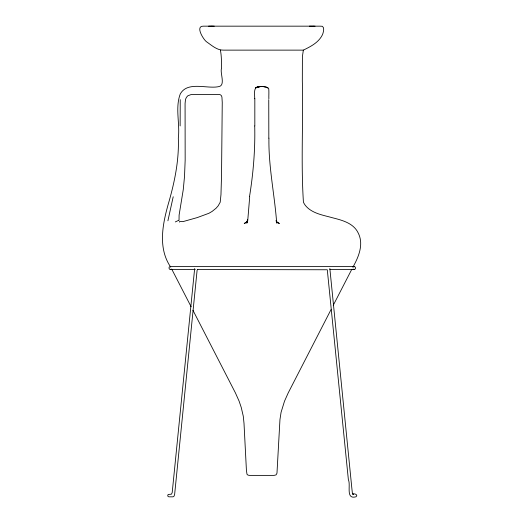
<?xml version="1.0" encoding="UTF-8"?>
<svg xmlns="http://www.w3.org/2000/svg" width="523" height="523" viewBox="0 0 523 523"><rect width="100%" height="100%" fill="white"/><g stroke="black" fill="none" stroke-linecap="round" stroke-linejoin="round"><path stroke-width="0.78" d="M254.727 98.762C254.531 90.42 252.942 84.837 264.475 86.805M254.825 98.487L254.825 125.945M254.721 125.958C255.283 149.611 253.289 173.185 249.536 196.524M247.725 220.791L249.706 196.772M180.226 99.651L180.128 125.945M247.529 219.477L246.889 223.092L247.189 221.693M329.83 269.084L329.869 268.73L351.887 488.678L352.358 492.947L352.973 494.091M167.909 220.791L173.205 196.772M303.353 50.13L223.445 50.13C217.032 50.345 211.632 45.292 206.611 41.84C203.61 39.853 194.837 25.823 203.447 26.163L320.181 26.163C325.483 25.097 323.508 32.635 322.253 35.126C318.389 42.683 310.623 46.58 303.353 50.13L302.405 56.549L302.327 80.987C303.379 121.323 300.797 161.869 303.425 202.133C304.523 204.794 306.511 206.977 308.72 208.769C315.572 214.116 324.41 215.476 332.556 217.784C342.16 220.229 353.43 223.099 358.124 232.846C364.041 244.169 358.634 257.002 352.888 267.161M179.402 222.118L179.749 221.34L182.873 221.647L197.302 217.575L208.899 213.286L212.122 211.416L216.123 208.187L218.169 205.846L220.209 202.211L220.968 194.634L221.53 175.695L222.249 102.377L221.915 96.977L221.242 95.428L219.954 94.571L191.045 94.585L187.835 95.781L186.436 97.343L185.515 99.377L185.077 103.528L185.162 160.13L184.521 176.388L183.253 189.679L179.101 215.103L179.029 220.105M351.802 269.293L333.229 305.334M331.046 309.57L288.199 392.936L284.519 401.154L281.08 412.281L279.962 419.538L276.974 473.217L276.066 474.884L274.111 475.381L249.517 475.381L247.928 475.106L246.987 474.25L246.418 470.269L244.012 423.395L243.267 416.164L241.24 407.437L239.109 401.154L235.435 392.936L192.941 310.27M247.497 220.536L246.098 222.942L246.836 221.935L244.228 223.491L246.987 221.948M171.439 269.097C169.426 271.006 167.621 266.632 170.387 266.553L354.11 266.553L355.163 266.992L355.594 268.044L355.163 269.097L354.11 269.535L330.091 269.45M353.058 266.985L354.11 266.553M178.866 220.261L175.29 221.935M247.026 221.929L245.686 222.674L247.196 222.393M256.061 87.792L257.283 87.171M256.813 87.223L255.61 87.812C259.565 86.334 265.527 85.537 268.73 88.707C269.07 92.035 268.73 95.415 268.855 98.755M312.983 26.431L315.055 26.163M257.97 87.047L259.343 86.798M264.278 86.798L266.331 87.171M209.638 26.163L211.952 26.15M309.394 26.163L313.977 26.163M170.387 269.535L195.223 269.45M211.933 26.15L214.24 26.163M220.405 50.13C221.523 55.686 221.497 62.283 221.621 68.147C219.568 72.331 225.988 85.511 218.751 86.622C207.16 89.198 187.522 80.843 180.265 93.983C174.996 107.895 180.082 123.624 178.33 138.118C179.141 160.79 174.434 183.011 168.105 204.637C162.457 224.949 157.9 248.418 170.74 267.161M208.579 26.163L210.651 26.431M354.11 269.535L353.058 269.097M266.593 87.164L268.083 87.844M353.038 494.124C354.11 493.111 358.615 494.856 355.993 496.778C345.35 499.844 351.025 484.906 348.377 479.748L327.293 269.763L197.498 269.535L197.818 269.443L197.138 269.973L174.636 494.431L174.074 496.124L173.035 496.824L168.909 496.83L168.007 496.432L167.72 495.516L168.158 494.451L171.433 494.189L172.204 492.548L194.634 268.73L194.857 269.286M277.903 222.674L279.36 223.491L276.759 221.935L277.491 222.942L276.092 220.536L276.7 223.092C274.64 194.739 268.436 166.706 268.933 138.157M191.124 306.746L171.825 269.293M268.829 138.144L268.757 99.651M259.179 86.792L257.12 87.164L259.245 86.792M353.182 494.196L352.829 494.013L353.182 494.196"/></g></svg>
